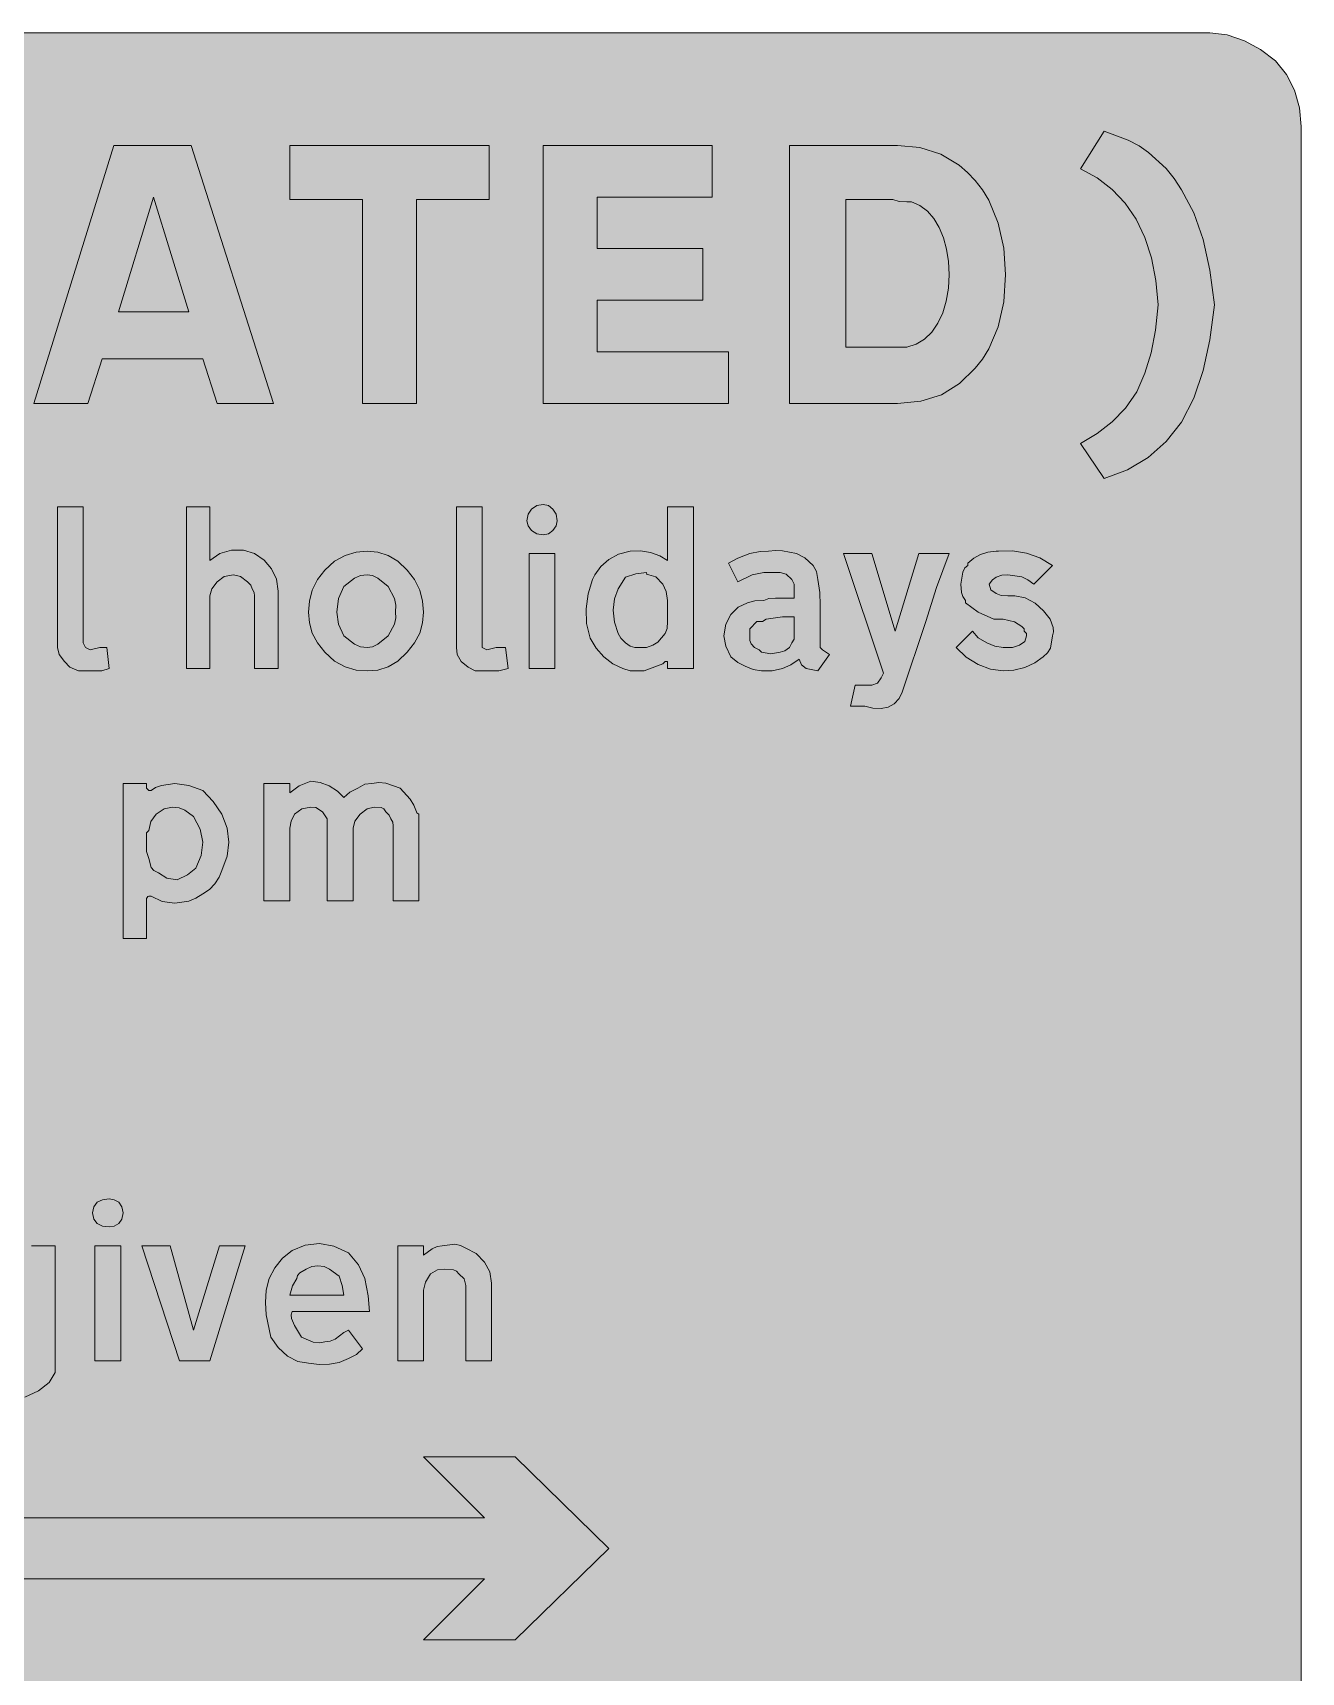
# Model space of a CAD drawing. Header units: metres. Extents: x 10 to 559, y 12 to 260.
# Drawn here: x 462 to 559.3, y 134.1 to 259.9 of the extents above; entities that cross this region are included whole.
import ezdxf

# ---------------------------------------------------------------- set-up
doc = ezdxf.new("R2010")
doc.units = ezdxf.units.M
for name, color, linetype, true_color in [('FILL_BLACK_000000', 7, 'Continuous', 0x000000), ('FILL_YELLOW_FFFF00', 7, 'Continuous', 0xffff00), ('STROKE_BLACK_000000', 7, 'Continuous', 0x000000)]:
    doc.layers.add(name, color=color, linetype=linetype, true_color=true_color)

msp = doc.modelspace()

# ---------------------------------------------------------------- hatches: boundary and pattern name
at = {"layer": 'FILL_BLACK_000000', "true_color": 0x000000}
h = msp.add_hatch(color=7, dxfattribs=at)
h.dxf.hatch_style = 1
h.paths.add_polyline_path([(548.12, 240.92), (547.78, 242.65), (547.27, 244.21), (546.59, 245.61), (545.75, 246.84), (544.76, 247.9), (543.62, 248.78), (542.34, 249.48), (544.14, 252.36), (545.98, 251.68), (546.82, 251.25), (547.56, 250.74), (548.89, 249.5), (549.51, 248.74), (550.08, 247.86), (551.03, 246.1), (551.74, 244.06), (552.26, 241.71), (552.6, 239.04), (552.26, 236.37), (551.74, 234), (551.03, 231.9), (550.08, 230.04), (548.9, 228.55), (547.51, 227.34), (545.93, 226.39), (544.14, 225.72), (542.34, 228.42), (543.62, 229.17), (544.77, 230.06), (545.78, 231.13), (546.66, 232.38), (547.27, 233.8), (547.74, 235.37), (548.08, 237.11), (548.28, 239.04), (548.12, 240.92)])
h = msp.add_hatch(color=7, dxfattribs=at)
h.dxf.hatch_style = 1
h.paths.add_polyline_path([(475.02, 234.9), (467.28, 234.9), (466.2, 231.48), (462.06, 231.48), (468.18, 251.28), (474.12, 251.28), (480.42, 231.48), (476.1, 231.48), (475.02, 234.9)])
h.paths.add_polyline_path([(468.54, 238.5), (473.94, 238.5), (471.24, 247.32), (468.54, 238.5)], flags=16)
h = msp.add_hatch(color=7, dxfattribs=at)
h.dxf.hatch_style = 1
h.paths.add_polyline_path([(491.4, 231.48), (487.26, 231.48), (487.26, 247.14), (481.68, 247.14), (481.68, 251.28), (496.98, 251.28), (496.98, 247.14), (491.4, 247.14), (491.4, 231.48)])
h = msp.add_hatch(color=7, dxfattribs=at)
h.dxf.hatch_style = 1
h.paths.add_polyline_path([(505.26, 235.44), (515.34, 235.44), (515.34, 231.48), (501.12, 231.48), (501.12, 251.28), (514.08, 251.28), (514.08, 247.32), (505.26, 247.32), (505.26, 243.36), (513.36, 243.36), (513.36, 239.4), (505.26, 239.4), (505.26, 235.44)])
h = msp.add_hatch(color=7, dxfattribs=at)
h.dxf.hatch_style = 1
h.paths.add_polyline_path([(520.02, 251.28), (528.3, 251.28), (530.01, 251.11), (531.61, 250.6), (533.03, 249.76), (533.67, 249.21), (534.24, 248.58), (534.81, 247.86), (535.29, 247.08), (536.02, 245.32), (536.44, 243.39), (536.58, 241.38), (536.44, 239.29), (536.02, 237.37), (535.29, 235.66), (534.81, 234.89), (534.24, 234.18), (533.06, 233), (531.68, 232.15), (530.09, 231.65), (528.3, 231.48), (520.02, 231.48), (520.02, 251.28)])
h.paths.add_polyline_path([(527.76, 235.8), (528.84, 235.8), (529.02, 235.8), (529.73, 236.02), (530.36, 236.42), (530.92, 236.96), (531.38, 237.64), (531.76, 238.44), (532.03, 239.34), (532.2, 240.33), (532.26, 241.38), (532.21, 242.37), (532.06, 243.31), (531.82, 244.19), (531.5, 244.98), (531.08, 245.67), (530.59, 246.24), (530.02, 246.68), (529.38, 246.96), (529.16, 246.96), (529.02, 246.96), (528.41, 246.98), (527.94, 247.14), (527.58, 247.14), (524.34, 247.14), (524.34, 235.8), (527.58, 235.8), (527.69, 235.8), (527.76, 235.8)], flags=16)
h = msp.add_hatch(color=7, dxfattribs=at)
h.dxf.hatch_style = 1
h.paths.add_polyline_path([(463.86, 223.56), (465.84, 223.56), (465.84, 213.12), (466.02, 212.76), (466.38, 212.58), (467.1, 212.76), (467.64, 212.76), (467.82, 211.14), (467.26, 210.98), (466.56, 210.96), (465.48, 210.96), (464.8, 211.25), (464.4, 211.68), (463.99, 212.22), (463.86, 212.76), (463.86, 223.56)])
h = msp.add_hatch(color=7, dxfattribs=at)
h.dxf.hatch_style = 1
h.paths.add_polyline_path([(476.32, 219.96), (477.2, 220.23), (478.12, 220.23), (478.98, 219.96), (479.72, 219.46), (480.29, 218.79), (480.65, 217.99), (480.78, 217.08), (480.78, 211.14), (478.98, 211.14), (478.98, 216.72), (478.96, 216.99), (478.8, 217.26), (478.69, 217.53), (478.44, 217.8), (477.9, 218.2), (477.36, 218.34), (476.66, 218.2), (476.1, 217.8), (475.7, 217.26), (475.56, 216.72), (475.56, 211.14), (473.76, 211.14), (473.76, 223.56), (475.56, 223.56), (475.56, 219.42), (476.32, 219.96)])
h = msp.add_hatch(color=7, dxfattribs=at)
h.dxf.hatch_style = 1
h.paths.add_polyline_path([(494.46, 223.56), (496.44, 223.56), (496.44, 213.12), (496.44, 212.76), (496.8, 212.58), (497.52, 212.76), (498.24, 212.76), (498.42, 211.14), (497.72, 210.98), (497.16, 210.96), (495.9, 210.96), (495.36, 211.25), (494.82, 211.68), (494.51, 212.22), (494.46, 212.76), (494.46, 223.56)])
h = msp.add_hatch(color=7, dxfattribs=at)
h.dxf.hatch_style = 1
h.paths.add_polyline_path([(502.11, 222.08), (501.86, 221.74), (501.52, 221.49), (501.12, 221.4), (500.62, 221.49), (500.22, 221.74), (499.96, 222.08), (499.86, 222.48), (499.96, 222.98), (500.22, 223.38), (500.62, 223.64), (501.12, 223.74), (501.52, 223.64), (501.86, 223.38), (502.11, 222.98), (502.2, 222.48), (502.11, 222.08)])
h = msp.add_hatch(color=7, dxfattribs=at)
h.dxf.hatch_style = 1
h.paths.add_polyline_path([(507.78, 210.98), (507.24, 211.14), (506.47, 211.51), (505.78, 212.04), (505.19, 212.71), (504.72, 213.48), (504.44, 214.59), (504.41, 215.73), (504.57, 216.87), (504.9, 217.98), (505.08, 218.34), (505.55, 218.98), (506.16, 219.51), (506.9, 219.91), (507.78, 220.14), (508.58, 220.18), (509.36, 220.05), (510.06, 219.79), (510.66, 219.42), (510.66, 223.56), (512.64, 223.56), (512.64, 211.14), (510.66, 211.14), (510.66, 211.5), (510.66, 211.61), (510.66, 211.68), (510.48, 211.68), (510.3, 211.5), (508.86, 210.96), (508.32, 210.96), (507.78, 210.98)])
h.paths.add_polyline_path([(509.9, 213.16), (510.48, 213.84), (510.64, 214.22), (510.66, 214.74), (510.66, 216.36), (510.55, 217.06), (510.3, 217.62), (509.76, 218.18), (509.22, 218.34), (509.06, 218.36), (509.04, 218.52), (508.23, 218.41), (507.42, 218.16), (506.88, 217.26), (506.58, 216.5), (506.48, 215.62), (506.58, 214.7), (506.88, 213.84), (507.08, 213.48), (507.42, 213.12), (507.78, 212.87), (508.14, 212.76), (509.04, 212.76), (509.52, 212.93), (509.9, 213.16)], flags=16)
h = msp.add_hatch(color=7, dxfattribs=at)
h.dxf.hatch_style = 1
h.paths.add_polyline_path([(483.41, 217.15), (483.8, 217.97), (484.38, 218.7), (485.11, 219.38), (485.93, 219.82), (486.78, 220.07), (487.62, 220.14), (488.43, 220.07), (489.22, 219.82), (489.97, 219.38), (490.68, 218.7), (491.26, 217.97), (491.65, 217.15), (491.87, 216.3), (491.94, 215.46), (491.87, 214.65), (491.65, 213.86), (491.26, 213.11), (490.68, 212.4), (489.97, 211.72), (489.22, 211.27), (488.43, 211.03), (487.62, 210.96), (486.78, 211.03), (485.93, 211.27), (485.11, 211.72), (484.38, 212.4), (483.8, 213.11), (483.41, 213.86), (483.19, 214.65), (483.12, 215.46), (483.19, 216.3), (483.41, 217.15)])
h.paths.add_polyline_path([(486.65, 218.09), (485.82, 217.44), (485.42, 216.52), (485.28, 215.46), (485.42, 214.56), (485.82, 213.66), (486.65, 213.01), (487.11, 212.82), (487.62, 212.76), (488.03, 212.82), (488.43, 213.01), (489.24, 213.66), (489.71, 214.56), (489.82, 215.03), (489.78, 215.46), (489.82, 216), (489.71, 216.52), (489.24, 217.44), (488.43, 218.09), (488.03, 218.28), (487.62, 218.34), (487.11, 218.28), (486.65, 218.09)], flags=16)
h = msp.add_hatch(color=7, dxfattribs=at)
h.dxf.hatch_style = 1
h.paths.add_polyline_path([(516.96, 219.96), (517.75, 220.12), (518.4, 220.14), (518.94, 220.21), (519.48, 220.18), (520.56, 219.96), (521.19, 219.64), (521.82, 219.06), (522.07, 218.59), (522.18, 217.98), (522.34, 216.99), (522.36, 216), (522.36, 213.12), (522.36, 212.76), (522.54, 212.58), (523.08, 212.22), (522.18, 210.96), (521.28, 211.14), (520.94, 211.43), (520.74, 211.86), (520.11, 211.43), (519.48, 211.14), (518.67, 210.98), (517.86, 210.96), (517.23, 211.07), (516.6, 211.32), (516.06, 211.61), (515.52, 212.04), (515.12, 212.85), (514.98, 213.66), (515.12, 214.54), (515.52, 215.28), (516.08, 215.86), (516.78, 216.18), (517.34, 216.34), (518.04, 216.36), (518.42, 216.52), (518.94, 216.54), (520.38, 216.54), (520.38, 217.08), (520.38, 217.62), (520.2, 217.98), (519.75, 218.38), (519.3, 218.52), (518.04, 218.52), (517.14, 218.34), (516.06, 217.8), (515.34, 219.24), (516.06, 219.6), (516.96, 219.96)])
h.paths.add_polyline_path([(519.3, 212.4), (519.66, 212.51), (520.02, 212.76), (520.2, 213.12), (520.36, 213.39), (520.38, 213.66), (520.38, 215.1), (519.48, 215.1), (518.22, 214.92), (517.93, 214.76), (517.5, 214.74), (516.96, 214.2), (516.96, 213.3), (517.07, 213.03), (517.32, 212.76), (517.68, 212.58), (517.86, 212.4), (518.58, 212.26), (519.3, 212.4)], flags=16)
h = msp.add_hatch(color=7, dxfattribs=at)
h.dxf.hatch_style = 1
h.paths.add_polyline_path([(536.24, 216.74), (536.76, 216.72), (537.3, 216.72), (538.1, 216.57), (538.85, 216.16), (539.5, 215.58), (540, 214.92), (540.23, 214.29), (540.25, 213.96), (540.18, 213.66), (540.02, 212.71), (539.8, 212.34), (539.46, 212.04), (538.83, 211.57), (538.07, 211.23), (537.23, 211.03), (536.4, 210.96), (535.43, 211.09), (534.47, 211.45), (533.57, 212.02), (532.8, 212.76), (534.06, 214.02), (534.47, 213.5), (535.14, 213.12), (535.77, 212.87), (536.4, 212.76), (537.12, 212.76), (537.66, 212.94), (538.07, 213.23), (538.2, 213.66), (538.18, 213.84), (538.02, 214.02), (538, 214.2), (537.84, 214.38), (537.26, 214.72), (536.4, 214.92), (535.68, 214.92), (534.47, 215.48), (533.52, 216.18), (533.52, 216.36), (533.31, 216.66), (533.21, 216.99), (533.16, 217.62), (533.3, 218.54), (533.46, 218.86), (533.7, 219.06), (533.7, 219.24), (534.14, 219.61), (534.65, 219.89), (535.22, 220.08), (535.86, 220.14), (536.04, 220.14), (537.12, 220.17), (538.18, 220), (539.2, 219.63), (540.18, 219.06), (538.74, 217.62), (538.3, 217.96), (537.82, 218.18), (536.76, 218.34), (536.31, 218.32), (535.86, 218.16), (535.59, 217.96), (535.32, 217.62), (535.46, 217.19), (535.86, 216.9), (536.24, 216.74)])
h = msp.add_hatch(color=7, dxfattribs=at)
h.dxf.hatch_style = 1
h.paths.add_polyline_path([(502.02, 219.96), (502.02, 211.14), (500.04, 211.14), (500.04, 219.96), (502.02, 219.96)])
h = msp.add_hatch(color=7, dxfattribs=at)
h.dxf.hatch_style = 1
h.paths.add_polyline_path([(527.22, 210.78), (524.16, 219.96), (526.32, 219.96), (528.12, 214.02), (529.92, 219.96), (532.26, 219.96), (531.29, 217.35), (530.46, 214.74), (528.66, 209.34), (528.43, 208.84), (528.05, 208.44), (527.57, 208.18), (527.04, 208.08), (526.41, 208.1), (525.78, 208.26), (524.7, 208.26), (525.06, 209.88), (526.32, 209.88), (526.75, 210.01), (527.04, 210.42), (527.22, 210.78)])
h = msp.add_hatch(color=7, dxfattribs=at)
h.dxf.hatch_style = 1
h.paths.add_polyline_path([(472.86, 202.32), (473.94, 202.18), (475.02, 201.78), (475.81, 200.95), (476.46, 199.98), (476.87, 198.9), (477, 197.82), (476.87, 196.74), (476.46, 195.66), (476.26, 195.13), (475.94, 194.62), (475.52, 194.19), (475.02, 193.86), (474.48, 193.52), (473.94, 193.3), (472.86, 193.14), (471.89, 193.27), (471.06, 193.68), (470.88, 193.68), (470.79, 193.66), (470.7, 193.5), (470.7, 190.44), (468.9, 190.44), (468.9, 202.32), (470.7, 202.32), (470.7, 201.96), (470.88, 201.78), (470.99, 201.78), (471.06, 201.78), (471.39, 202.02), (471.83, 202.18), (472.86, 202.32)])
h.paths.add_polyline_path([(470.88, 198.72), (470.7, 198.54), (470.7, 197.1), (470.88, 196.56), (471.04, 195.88), (471.26, 195.65), (471.6, 195.48), (472.25, 195.07), (473.04, 194.94), (473.83, 195.32), (474.48, 195.84), (474.88, 196.81), (475, 197.82), (474.81, 198.83), (474.3, 199.8), (473.63, 200.29), (473.19, 200.46), (472.68, 200.52), (472.05, 200.38), (471.42, 199.98), (471.02, 199.42), (470.88, 198.72)], flags=16)
h = msp.add_hatch(color=7, dxfattribs=at)
h.dxf.hatch_style = 1
h.paths.add_polyline_path([(481.68, 201.6), (482.4, 202.14), (483.3, 202.5), (484, 202.4), (484.7, 202.14), (485.33, 201.74), (485.82, 201.24), (486.29, 201.67), (486.9, 201.96), (487.44, 202.27), (487.98, 202.32), (488.52, 202.39), (489.06, 202.34), (490.14, 201.96), (490.91, 201.13), (491.2, 200.67), (491.4, 200.16), (491.42, 200.07), (491.58, 199.98), (491.58, 199.62), (491.58, 193.32), (489.6, 193.32), (489.6, 199.08), (489.58, 199.35), (489.42, 199.62), (489.31, 199.89), (489.06, 200.16), (488.89, 200.37), (488.68, 200.47), (488.16, 200.52), (487.62, 200.38), (487.08, 199.98), (486.68, 199.44), (486.54, 198.9), (486.54, 193.32), (484.56, 193.32), (484.56, 199.08), (484.56, 199.62), (484.2, 200.16), (483.68, 200.47), (483.3, 200.52), (482.6, 200.38), (482.04, 199.98), (481.79, 199.44), (481.68, 198.9), (481.68, 193.32), (479.7, 193.32), (479.7, 202.32), (481.68, 202.32), (481.68, 201.6)])
h = msp.add_hatch(color=7, dxfattribs=at)
h.dxf.hatch_style = 1
h.paths.add_polyline_path([(468.81, 168.91), (468.56, 168.57), (468.22, 168.37), (467.82, 168.3), (467.32, 168.37), (466.92, 168.57), (466.66, 168.91), (466.56, 169.38), (466.66, 169.85), (466.92, 170.19), (467.32, 170.39), (467.82, 170.46), (468.22, 170.39), (468.56, 170.19), (468.81, 169.85), (468.9, 169.38), (468.81, 168.91)])
h = msp.add_hatch(color=7, dxfattribs=at)
h.dxf.hatch_style = 1
h.paths.add_polyline_path([(458.3, 156.94), (459.72, 156.78), (460.36, 156.84), (460.89, 157.03), (461.29, 157.31), (461.52, 157.68), (461.7, 157.86), (461.7, 158.04), (461.7, 159.12), (461.34, 158.94), (460.82, 158.78), (460.44, 158.76), (459.9, 158.76), (459.32, 158.8), (457.92, 159.12), (457.23, 159.63), (456.59, 160.4), (456.12, 161.47), (455.94, 162.9), (456.02, 163.83), (456.24, 164.61), (456.58, 165.24), (457, 165.76), (457.99, 166.47), (459, 166.86), (459.9, 167.04), (460.98, 166.86), (461.88, 166.32), (461.88, 166.86), (463.68, 166.86), (463.68, 157.14), (463.22, 156.37), (462.42, 155.72), (461.35, 155.24), (460.08, 154.98), (459.21, 154.94), (458.26, 155.07), (457.27, 155.33), (456.3, 155.7), (457.02, 157.5), (457.62, 157.16), (458.3, 156.94)])
h.paths.add_polyline_path([(458.6, 164.57), (458.26, 164.16), (458.01, 163.61), (457.92, 162.9), (458.1, 161.88), (458.53, 161.19), (459.06, 160.77), (459.54, 160.56), (459.72, 160.56), (459.9, 160.56), (460.22, 160.6), (460.8, 160.92), (461.2, 161.13), (461.54, 161.5), (461.79, 162.08), (461.88, 162.9), (461.7, 163.9), (461.27, 164.52), (460.74, 164.87), (460.26, 165.06), (460.08, 165.06), (459.9, 165.06), (459, 164.88), (458.6, 164.57)], flags=16)
h = msp.add_hatch(color=7, dxfattribs=at)
h.dxf.hatch_style = 1
h.paths.add_polyline_path([(468.72, 166.86), (468.72, 158.04), (466.74, 158.04), (466.74, 166.86), (468.72, 166.86)])
h = msp.add_hatch(color=7, dxfattribs=at)
h.dxf.hatch_style = 1
h.paths.add_polyline_path([(478.26, 166.86), (475.56, 158.04), (473.22, 158.04), (470.34, 166.86), (472.5, 166.86), (474.3, 160.38), (476.28, 166.86), (478.26, 166.86)])
h = msp.add_hatch(color=7, dxfattribs=at)
h.dxf.hatch_style = 1
h.paths.add_polyline_path([(481.5, 158.4), (480.8, 159.05), (480.24, 159.84), (479.86, 161.57), (479.81, 162.5), (479.88, 163.44), (480.11, 164.35), (480.53, 165.17), (481.12, 165.9), (481.86, 166.5), (482.86, 166.9), (483.95, 167.02), (485.07, 166.83), (486.18, 166.32), (486.95, 165.4), (487.44, 164.34), (487.69, 163.01), (487.8, 161.82), (481.86, 161.82), (481.79, 161.55), (481.82, 161.28), (482.04, 160.74), (482.58, 159.84), (483.48, 159.46), (483.95, 159.41), (484.38, 159.48), (484.78, 159.54), (485.17, 159.7), (485.82, 160.2), (486.18, 160.38), (487.26, 158.94), (486.79, 158.51), (486.18, 158.22), (485.47, 157.91), (484.72, 157.77), (483.93, 157.76), (483.12, 157.86), (482.31, 157.99), (481.5, 158.4)])
h.paths.add_polyline_path([(485.71, 163.8), (485.46, 164.52), (484.74, 165.06), (484.31, 165.26), (483.84, 165.33), (483.37, 165.26), (482.94, 165.06), (482.45, 164.77), (482.28, 164.58), (482.22, 164.34), (481.88, 163.78), (481.68, 163.08), (485.82, 163.08), (485.71, 163.8)], flags=16)
h = msp.add_hatch(color=7, dxfattribs=at)
h.dxf.hatch_style = 1
h.paths.add_polyline_path([(493.02, 165.01), (492.48, 164.7), (492.08, 164.07), (491.94, 163.44), (491.94, 158.04), (489.96, 158.04), (489.96, 166.86), (491.94, 166.86), (491.94, 166.14), (492.59, 166.63), (492.98, 166.8), (493.38, 166.86), (494.35, 166.97), (494.77, 166.89), (495.18, 166.68), (495.97, 166.27), (496.62, 165.6), (497.03, 164.86), (497.16, 163.98), (497.16, 158.04), (495.18, 158.04), (495.18, 163.8), (495.05, 164.32), (494.64, 164.7), (494.47, 164.91), (494.24, 165.01), (493.56, 165.06), (493.02, 165.01)])
h = msp.add_hatch(color=7, dxfattribs=at)
h.dxf.hatch_style = 1
h.paths.add_polyline_path([(63.18, 141.3), (63.18, 145.98), (496.62, 145.98), (491.94, 150.66), (498.96, 150.66), (506.16, 143.64), (498.96, 136.62), (491.94, 136.62), (496.62, 141.3), (63.18, 141.3)])
at = {"layer": 'FILL_YELLOW_FFFF00', "true_color": 0xffff00}
h = msp.add_hatch(color=7, dxfattribs=at)
h.dxf.hatch_style = 1
h.paths.add_polyline_path([(553.58, 259.76), (554.9, 259.31), (556.14, 258.63), (557.28, 257.76), (558.12, 256.72), (558.74, 255.51), (559.13, 254.17), (559.26, 252.72), (559.26, 18.9), (559.13, 17.57), (558.72, 16.38), (558.07, 15.05), (557.28, 13.86), (556.11, 12.94), (554.83, 12.33), (553.51, 11.99), (552.24, 11.88), (17.1, 11.88), (15.86, 11.99), (14.6, 12.33), (13.38, 12.94), (12.24, 13.86), (11.3, 15), (10.62, 16.24), (10.22, 17.56), (10.08, 18.9), (10.08, 252.72), (10.22, 254.07), (10.62, 255.42), (11.3, 256.66), (12.24, 257.76), (12.71, 258.27), (13.28, 258.7), (14.58, 259.38), (15.91, 259.78), (17.1, 259.92), (552.24, 259.92), (553.58, 259.76)])

# ---------------------------------------------------------------- linework, layer by layer
at = {"layer": 'FILL_BLACK_000000', "lineweight": 0, "true_color": 0x000000}
for points in [[(548.12, 240.92), (547.78, 242.65), (547.27, 244.21), (546.59, 245.61), (545.75, 246.84), (544.76, 247.9), (543.62, 248.78), (542.34, 249.48), (544.14, 252.36), (545.98, 251.68), (546.82, 251.25), (547.56, 250.74), (548.89, 249.5), (549.51, 248.74), (550.08, 247.86), (551.03, 246.1), (551.74, 244.06), (552.26, 241.71), (552.6, 239.04), (552.26, 236.37), (551.74, 234), (551.03, 231.9), (550.08, 230.04), (548.9, 228.55), (547.51, 227.34), (545.93, 226.39), (544.14, 225.72), (542.34, 228.42), (543.62, 229.17), (544.77, 230.06), (545.78, 231.13), (546.66, 232.38), (547.27, 233.8), (547.74, 235.37), (548.08, 237.11), (548.28, 239.04)], [(475.02, 234.9), (467.28, 234.9), (466.2, 231.48), (462.06, 231.48), (468.18, 251.28), (474.12, 251.28), (480.42, 231.48), (476.1, 231.48)], [(491.4, 231.48), (487.26, 231.48), (487.26, 247.14), (481.68, 247.14), (481.68, 251.28), (496.98, 251.28), (496.98, 247.14), (491.4, 247.14)], [(505.26, 235.44), (515.34, 235.44), (515.34, 231.48), (501.12, 231.48), (501.12, 251.28), (514.08, 251.28), (514.08, 247.32), (505.26, 247.32), (505.26, 243.36), (513.36, 243.36), (513.36, 239.4), (505.26, 239.4)], [(520.02, 251.28), (528.3, 251.28), (530.01, 251.11), (531.61, 250.6), (533.03, 249.76), (533.67, 249.21), (534.24, 248.58), (534.81, 247.86), (535.29, 247.08), (536.02, 245.32), (536.44, 243.39), (536.58, 241.38), (536.44, 239.29), (536.02, 237.37), (535.29, 235.66), (534.81, 234.89), (534.24, 234.18), (533.06, 233), (531.68, 232.15), (530.09, 231.65), (528.3, 231.48), (520.02, 231.48)], [(468.54, 238.5), (473.94, 238.5), (471.24, 247.32)], [(527.76, 235.8), (528.84, 235.8), (529.02, 235.8), (529.73, 236.02), (530.36, 236.42), (530.92, 236.96), (531.38, 237.64), (531.76, 238.44), (532.03, 239.34), (532.2, 240.33), (532.26, 241.38), (532.21, 242.37), (532.06, 243.31), (531.82, 244.19), (531.5, 244.98), (531.08, 245.67), (530.59, 246.24), (530.02, 246.68), (529.38, 246.96), (529.16, 246.96), (529.02, 246.96), (528.41, 246.98), (527.94, 247.14), (527.58, 247.14), (524.34, 247.14), (524.34, 235.8), (527.58, 235.8), (527.69, 235.8)], [(463.86, 223.56), (465.84, 223.56), (465.84, 213.12), (466.02, 212.76), (466.38, 212.58), (467.1, 212.76), (467.64, 212.76), (467.82, 211.14), (467.26, 210.98), (466.56, 210.96), (465.48, 210.96), (464.8, 211.25), (464.4, 211.68), (463.99, 212.22), (463.86, 212.76)], [(476.32, 219.96), (477.2, 220.23), (478.12, 220.23), (478.98, 219.96), (479.72, 219.46), (480.29, 218.79), (480.65, 217.99), (480.78, 217.08), (480.78, 211.14), (478.98, 211.14), (478.98, 216.72), (478.96, 216.99), (478.8, 217.26), (478.69, 217.53), (478.44, 217.8), (477.9, 218.2), (477.36, 218.34), (476.66, 218.2), (476.1, 217.8), (475.7, 217.26), (475.56, 216.72), (475.56, 211.14), (473.76, 211.14), (473.76, 223.56), (475.56, 223.56), (475.56, 219.42)], [(494.46, 223.56), (496.44, 223.56), (496.44, 213.12), (496.44, 212.76), (496.8, 212.58), (497.52, 212.76), (498.24, 212.76), (498.42, 211.14), (497.72, 210.98), (497.16, 210.96), (495.9, 210.96), (495.36, 211.25), (494.82, 211.68), (494.51, 212.22), (494.46, 212.76)], [(502.11, 222.08), (501.86, 221.74), (501.52, 221.49), (501.12, 221.4), (500.62, 221.49), (500.22, 221.74), (499.96, 222.08), (499.86, 222.48), (499.96, 222.98), (500.22, 223.38), (500.62, 223.64), (501.12, 223.74), (501.52, 223.64), (501.86, 223.38), (502.11, 222.98), (502.2, 222.48)], [(507.78, 210.98), (507.24, 211.14), (506.47, 211.51), (505.78, 212.04), (505.19, 212.71), (504.72, 213.48), (504.44, 214.59), (504.41, 215.73), (504.57, 216.87), (504.9, 217.98), (505.08, 218.34), (505.55, 218.98), (506.16, 219.51), (506.9, 219.91), (507.78, 220.14), (508.58, 220.18), (509.36, 220.05), (510.06, 219.79), (510.66, 219.42), (510.66, 223.56), (512.64, 223.56), (512.64, 211.14), (510.66, 211.14), (510.66, 211.5), (510.66, 211.61), (510.66, 211.68), (510.48, 211.68), (510.3, 211.5), (508.86, 210.96), (508.32, 210.96)], [(483.41, 217.15), (483.8, 217.97), (484.38, 218.7), (485.11, 219.38), (485.93, 219.82), (486.78, 220.07), (487.62, 220.14), (488.43, 220.07), (489.22, 219.82), (489.97, 219.38), (490.68, 218.7), (491.26, 217.97), (491.65, 217.15), (491.87, 216.3), (491.94, 215.46), (491.87, 214.65), (491.65, 213.86), (491.26, 213.11), (490.68, 212.4), (489.97, 211.72), (489.22, 211.27), (488.43, 211.03), (487.62, 210.96), (486.78, 211.03), (485.93, 211.27), (485.11, 211.72), (484.38, 212.4), (483.8, 213.11), (483.41, 213.86), (483.19, 214.65), (483.12, 215.46), (483.19, 216.3)], [(516.96, 219.96), (517.75, 220.12), (518.4, 220.14), (518.94, 220.21), (519.48, 220.18), (520.56, 219.96), (521.19, 219.64), (521.82, 219.06), (522.07, 218.59), (522.18, 217.98), (522.34, 216.99), (522.36, 216), (522.36, 213.12), (522.36, 212.76), (522.54, 212.58), (523.08, 212.22), (522.18, 210.96), (521.28, 211.14), (520.94, 211.43), (520.74, 211.86), (520.11, 211.43), (519.48, 211.14), (518.67, 210.98), (517.86, 210.96), (517.23, 211.07), (516.6, 211.32), (516.06, 211.61), (515.52, 212.04), (515.12, 212.85), (514.98, 213.66), (515.12, 214.54), (515.52, 215.28), (516.08, 215.86), (516.78, 216.18), (517.34, 216.34), (518.04, 216.36), (518.42, 216.52), (518.94, 216.54), (520.38, 216.54), (520.38, 217.08), (520.38, 217.62), (520.2, 217.98), (519.75, 218.38), (519.3, 218.52), (518.04, 218.52), (517.14, 218.34), (516.06, 217.8), (515.34, 219.24), (516.06, 219.6)], [(536.24, 216.74), (536.76, 216.72), (537.3, 216.72), (538.1, 216.57), (538.85, 216.16), (539.5, 215.58), (540, 214.92), (540.23, 214.29), (540.25, 213.96), (540.18, 213.66), (540.02, 212.71), (539.8, 212.34), (539.46, 212.04), (538.83, 211.57), (538.07, 211.23), (537.23, 211.03), (536.4, 210.96), (535.43, 211.09), (534.47, 211.45), (533.57, 212.02), (532.8, 212.76), (534.06, 214.02), (534.47, 213.5), (535.14, 213.12), (535.77, 212.87), (536.4, 212.76), (537.12, 212.76), (537.66, 212.94), (538.07, 213.23), (538.2, 213.66), (538.18, 213.84), (538.02, 214.02), (538, 214.2), (537.84, 214.38), (537.26, 214.72), (536.4, 214.92), (535.68, 214.92), (534.47, 215.48), (533.52, 216.18), (533.52, 216.36), (533.31, 216.66), (533.21, 216.99), (533.16, 217.62), (533.3, 218.54), (533.46, 218.86), (533.7, 219.06), (533.7, 219.24), (534.14, 219.61), (534.65, 219.89), (535.22, 220.08), (535.86, 220.14), (536.04, 220.14), (537.12, 220.17), (538.18, 220), (539.2, 219.63), (540.18, 219.06), (538.74, 217.62), (538.3, 217.96), (537.82, 218.18), (536.76, 218.34), (536.31, 218.32), (535.86, 218.16), (535.59, 217.96), (535.32, 217.62), (535.46, 217.19), (535.86, 216.9)], [(502.02, 219.96), (502.02, 211.14), (500.04, 211.14), (500.04, 219.96)], [(527.22, 210.78), (524.16, 219.96), (526.32, 219.96), (528.12, 214.02), (529.92, 219.96), (532.26, 219.96), (531.29, 217.35), (530.46, 214.74), (528.66, 209.34), (528.43, 208.84), (528.05, 208.44), (527.57, 208.18), (527.04, 208.08), (526.41, 208.1), (525.78, 208.26), (524.7, 208.26), (525.06, 209.88), (526.32, 209.88), (526.75, 210.01), (527.04, 210.42)], [(486.65, 218.09), (485.82, 217.44), (485.42, 216.52), (485.28, 215.46), (485.42, 214.56), (485.82, 213.66), (486.65, 213.01), (487.11, 212.82), (487.62, 212.76), (488.03, 212.82), (488.43, 213.01), (489.24, 213.66), (489.71, 214.56), (489.82, 215.03), (489.78, 215.46), (489.82, 216), (489.71, 216.52), (489.24, 217.44), (488.43, 218.09), (488.03, 218.28), (487.62, 218.34), (487.11, 218.28)], [(509.9, 213.16), (510.48, 213.84), (510.64, 214.22), (510.66, 214.74), (510.66, 216.36), (510.55, 217.06), (510.3, 217.62), (509.76, 218.18), (509.22, 218.34), (509.06, 218.36), (509.04, 218.52), (508.23, 218.41), (507.42, 218.16), (506.88, 217.26), (506.58, 216.5), (506.48, 215.62), (506.58, 214.7), (506.88, 213.84), (507.08, 213.48), (507.42, 213.12), (507.78, 212.87), (508.14, 212.76), (509.04, 212.76), (509.52, 212.93)], [(519.3, 212.4), (519.66, 212.51), (520.02, 212.76), (520.2, 213.12), (520.36, 213.39), (520.38, 213.66), (520.38, 215.1), (519.48, 215.1), (518.22, 214.92), (517.93, 214.76), (517.5, 214.74), (516.96, 214.2), (516.96, 213.3), (517.07, 213.03), (517.32, 212.76), (517.68, 212.58), (517.86, 212.4), (518.58, 212.26)], [(472.86, 202.32), (473.94, 202.18), (475.02, 201.78), (475.81, 200.95), (476.46, 199.98), (476.87, 198.9), (477, 197.82), (476.87, 196.74), (476.46, 195.66), (476.26, 195.13), (475.94, 194.62), (475.52, 194.19), (475.02, 193.86), (474.48, 193.52), (473.94, 193.3), (472.86, 193.14), (471.89, 193.27), (471.06, 193.68), (470.88, 193.68), (470.79, 193.66), (470.7, 193.5), (470.7, 190.44), (468.9, 190.44), (468.9, 202.32), (470.7, 202.32), (470.7, 201.96), (470.88, 201.78), (470.99, 201.78), (471.06, 201.78), (471.39, 202.02), (471.83, 202.18)], [(481.68, 201.6), (482.4, 202.14), (483.3, 202.5), (484, 202.4), (484.7, 202.14), (485.33, 201.74), (485.82, 201.24), (486.29, 201.67), (486.9, 201.96), (487.44, 202.27), (487.98, 202.32), (488.52, 202.39), (489.06, 202.34), (490.14, 201.96), (490.91, 201.13), (491.2, 200.67), (491.4, 200.16), (491.42, 200.07), (491.58, 199.98), (491.58, 199.62), (491.58, 193.32), (489.6, 193.32), (489.6, 199.08), (489.58, 199.35), (489.42, 199.62), (489.31, 199.89), (489.06, 200.16), (488.89, 200.37), (488.68, 200.47), (488.16, 200.52), (487.62, 200.38), (487.08, 199.98), (486.68, 199.44), (486.54, 198.9), (486.54, 193.32), (484.56, 193.32), (484.56, 199.08), (484.56, 199.62), (484.2, 200.16), (483.68, 200.47), (483.3, 200.52), (482.6, 200.38), (482.04, 199.98), (481.79, 199.44), (481.68, 198.9), (481.68, 193.32), (479.7, 193.32), (479.7, 202.32), (481.68, 202.32)], [(470.88, 198.72), (470.7, 198.54), (470.7, 197.1), (470.88, 196.56), (471.04, 195.88), (471.26, 195.65), (471.6, 195.48), (472.25, 195.07), (473.04, 194.94), (473.83, 195.32), (474.48, 195.84), (474.88, 196.81), (475, 197.82), (474.81, 198.83), (474.3, 199.8), (473.63, 200.29), (473.19, 200.46), (472.68, 200.52), (472.05, 200.38), (471.42, 199.98), (471.02, 199.42)], [(468.81, 168.91), (468.56, 168.57), (468.22, 168.37), (467.82, 168.3), (467.32, 168.37), (466.92, 168.57), (466.66, 168.91), (466.56, 169.38), (466.66, 169.85), (466.92, 170.19), (467.32, 170.39), (467.82, 170.46), (468.22, 170.39), (468.56, 170.19), (468.81, 169.85), (468.9, 169.38)], [(468.72, 166.86), (468.72, 158.04), (466.74, 158.04), (466.74, 166.86)], [(478.26, 166.86), (475.56, 158.04), (473.22, 158.04), (470.34, 166.86), (472.5, 166.86), (474.3, 160.38), (476.28, 166.86)], [(481.5, 158.4), (480.8, 159.05), (480.24, 159.84), (479.86, 161.57), (479.81, 162.5), (479.88, 163.44), (480.11, 164.35), (480.53, 165.17), (481.12, 165.9), (481.86, 166.5), (482.86, 166.9), (483.95, 167.02), (485.07, 166.83), (486.18, 166.32), (486.95, 165.4), (487.44, 164.34), (487.69, 163.01), (487.8, 161.82), (481.86, 161.82), (481.79, 161.55), (481.82, 161.28), (482.04, 160.74), (482.58, 159.84), (483.48, 159.46), (483.95, 159.41), (484.38, 159.48), (484.78, 159.54), (485.17, 159.7), (485.82, 160.2), (486.18, 160.38), (487.26, 158.94), (486.79, 158.51), (486.18, 158.22), (485.47, 157.91), (484.72, 157.77), (483.93, 157.76), (483.12, 157.86), (482.31, 157.99)], [(493.02, 165.01), (492.48, 164.7), (492.08, 164.07), (491.94, 163.44), (491.94, 158.04), (489.96, 158.04), (489.96, 166.86), (491.94, 166.86), (491.94, 166.14), (492.59, 166.63), (492.98, 166.8), (493.38, 166.86), (494.35, 166.97), (494.77, 166.89), (495.18, 166.68), (495.97, 166.27), (496.62, 165.6), (497.03, 164.86), (497.16, 163.98), (497.16, 158.04), (495.18, 158.04), (495.18, 163.8), (495.05, 164.32), (494.64, 164.7), (494.47, 164.91), (494.24, 165.01), (493.56, 165.06)], [(485.71, 163.8), (485.46, 164.52), (484.74, 165.06), (484.31, 165.26), (483.84, 165.33), (483.37, 165.26), (482.94, 165.06), (482.45, 164.77), (482.28, 164.58), (482.22, 164.34), (481.88, 163.78), (481.68, 163.08), (485.82, 163.08)], [(63.18, 141.3), (63.18, 145.98), (496.62, 145.98), (491.94, 150.66), (498.96, 150.66), (506.16, 143.64), (498.96, 136.62), (491.94, 136.62), (496.62, 141.3)]]:
    msp.add_lwpolyline(points, close=True, dxfattribs=at)
msp.add_lwpolyline([(461.88, 166.86), (463.68, 166.86), (463.68, 157.14), (463.22, 156.37), (462.42, 155.72), (461.35, 155.24)], dxfattribs=at)
at = {"layer": 'FILL_YELLOW_FFFF00', "lineweight": 0, "true_color": 0xffff00}
msp.add_lwpolyline([(17.1, 259.92), (552.24, 259.92), (553.58, 259.76), (554.9, 259.31), (556.14, 258.63), (557.28, 257.76), (558.12, 256.72), (558.74, 255.51), (559.13, 254.17), (559.26, 252.72), (559.26, 18.9), (559.13, 17.57), (558.72, 16.38), (558.07, 15.05), (557.28, 13.86), (556.11, 12.94), (554.83, 12.33), (553.51, 11.99), (552.24, 11.88), (17.1, 11.88)], dxfattribs=at)
at = {"layer": 'STROKE_BLACK_000000', "lineweight": 0, "true_color": 0x000000}
msp.add_lwpolyline([(470.7, 202.32), (470.7, 201.96)], dxfattribs=at)

doc.saveas('drawing.dxf')
